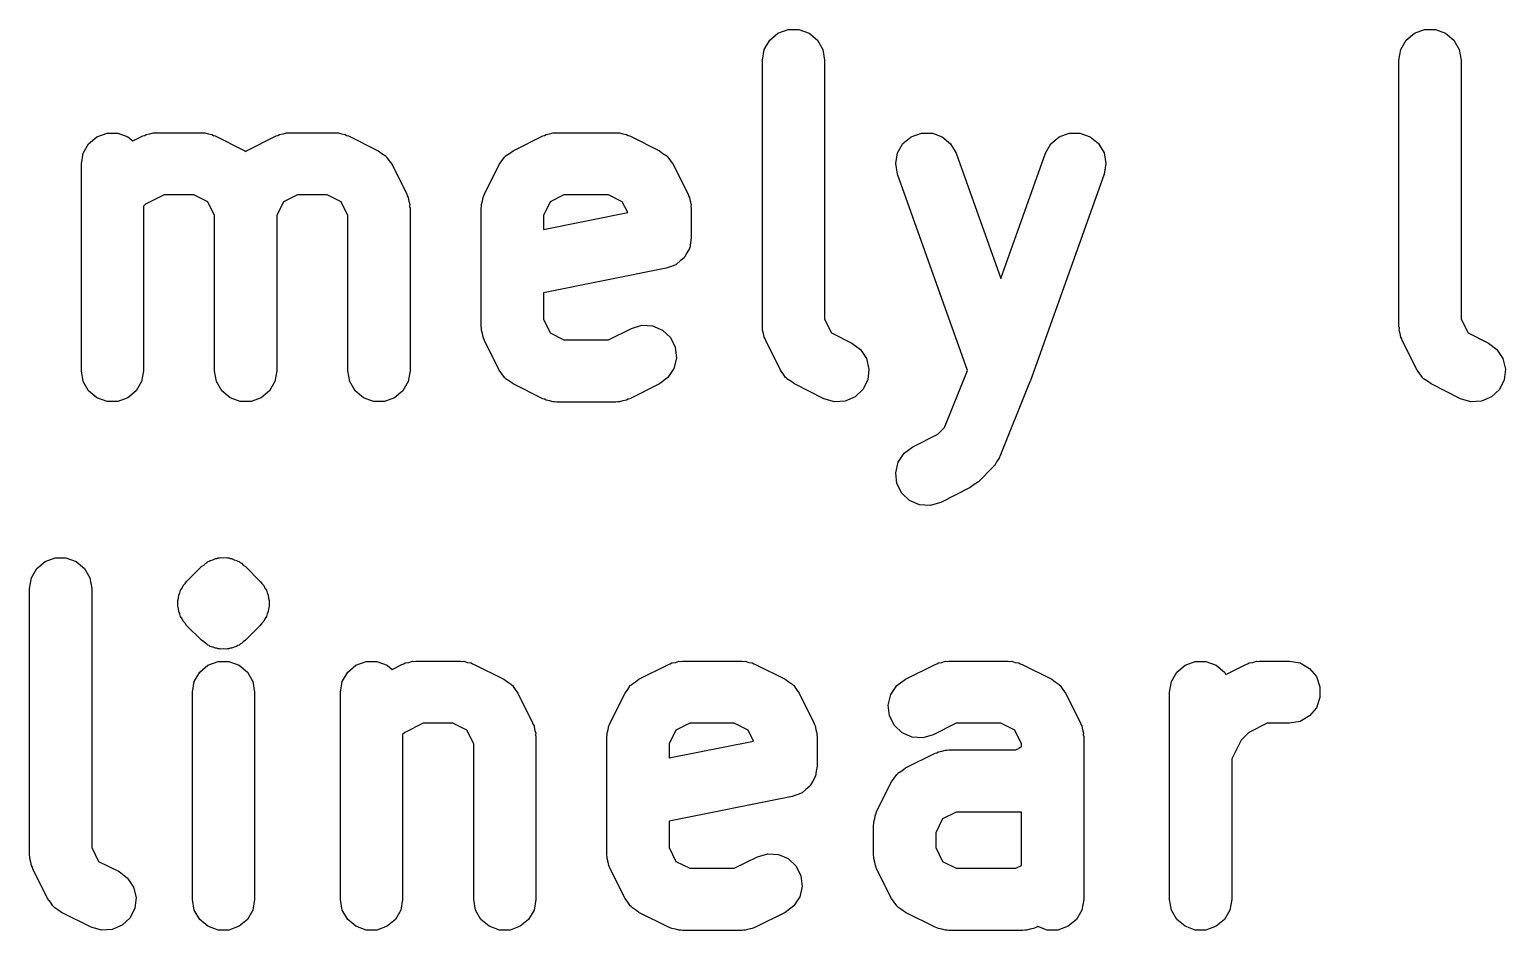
# Model space of a CAD drawing. Extents: x 35 to 250, y -99 to -35.
# Drawn here: x 187.5 to 194.62, y -69.16 to -64.81 of the extents above; entities that cross this region are included whole.
import ezdxf

# ---------------------------------------------------------------- set-up
doc = ezdxf.new("R2010")
doc.units = 0
doc.header["$MEASUREMENT"] = 0
doc.layers.add('BLACK', color=7, linetype='CONTINUOUS')

msp = doc.modelspace()

# ---------------------------------------------------------------- linework, layer by layer
at = {"layer": 'Black'}
for p, q in [((191.042, -64.9083), (191.068, -64.8632)), ((191.068, -64.8632), (191.108, -64.8297)), ((191.108, -64.8297), (191.157, -64.8118)), ((191.157, -64.8118), (191.209, -64.8118)), ((191.209, -64.8118), (191.258, -64.8297)), ((191.258, -64.8297), (191.298, -64.8632)), ((191.298, -64.8632), (191.324, -64.9083)), ((194.113, -64.9083), (194.139, -64.8632)), ((194.139, -64.8632), (194.179, -64.8297)), ((194.179, -64.8297), (194.228, -64.8118)), ((194.228, -64.8118), (194.28, -64.8118)), ((194.28, -64.8118), (194.329, -64.8297)), ((194.329, -64.8297), (194.369, -64.8632)), ((194.369, -64.8632), (194.395, -64.9083)), ((191.033, -64.9596), (191.042, -64.9083)), ((191.324, -64.9083), (191.333, -64.9596)), ((194.104, -64.9596), (194.113, -64.9083)), ((194.395, -64.9083), (194.404, -64.9596)), ((191.033, -66.2453), (191.033, -64.9596)), ((191.333, -64.9596), (191.333, -66.2099)), ((194.104, -66.2453), (194.104, -64.9596)), ((194.404, -64.9596), (194.404, -66.2099)), ((187.756, -65.4083), (187.782, -65.3632)), ((187.782, -65.3632), (187.822, -65.3297)), ((187.822, -65.3297), (187.871, -65.3118)), ((187.871, -65.3118), (187.923, -65.3118)), ((187.923, -65.3118), (187.972, -65.3297)), ((187.972, -65.3297), (187.996, -65.3496)), ((187.996, -65.3496), (188.044, -65.3254)), ((188.044, -65.3254), (188.053, -65.3229)), ((188.053, -65.3229), (188.06, -65.3186)), ((188.06, -65.3186), (188.077, -65.3156)), ((188.077, -65.3156), (188.094, -65.3106)), ((188.094, -65.3106), (188.103, -65.3111)), ((188.103, -65.3111), (188.111, -65.3096)), ((188.111, -65.3096), (188.326, -65.3096)), ((188.326, -65.3096), (188.334, -65.3111)), ((188.334, -65.3111), (188.343, -65.3106)), ((188.343, -65.3106), (188.36, -65.3156)), ((188.36, -65.3156), (188.377, -65.3186)), ((188.377, -65.3186), (188.385, -65.3229)), ((188.385, -65.3229), (188.393, -65.3254)), ((188.393, -65.3254), (188.536, -65.3968)), ((188.544, -65.3968), (188.687, -65.3254)), ((188.687, -65.3254), (188.695, -65.3229)), ((188.695, -65.3229), (188.703, -65.3186)), ((188.703, -65.3186), (188.72, -65.3156)), ((188.72, -65.3156), (188.737, -65.3106)), ((188.737, -65.3106), (188.746, -65.3111)), ((188.746, -65.3111), (188.754, -65.3096)), ((188.754, -65.3096), (188.969, -65.3096)), ((188.969, -65.3096), (188.977, -65.3111)), ((188.977, -65.3111), (188.986, -65.3106)), ((188.986, -65.3106), (189.003, -65.3156)), ((189.003, -65.3156), (189.02, -65.3186)), ((189.02, -65.3186), (189.027, -65.3229)), ((189.027, -65.3229), (189.036, -65.3254)), ((189.036, -65.3254), (189.179, -65.3968)), ((189.83, -65.3968), (189.973, -65.3254)), ((189.973, -65.3254), (189.981, -65.3229)), ((189.981, -65.3229), (189.989, -65.3186)), ((189.989, -65.3186), (190.006, -65.3156)), ((190.006, -65.3156), (190.023, -65.3106)), ((190.023, -65.3106), (190.031, -65.3111)), ((190.031, -65.3111), (190.04, -65.3096)), ((190.04, -65.3096), (190.326, -65.3096)), ((190.326, -65.3096), (190.334, -65.3111)), ((190.334, -65.3111), (190.343, -65.3106)), ((190.343, -65.3106), (190.36, -65.3156)), ((190.36, -65.3156), (190.377, -65.3186)), ((190.377, -65.3186), (190.385, -65.3229)), ((190.385, -65.3229), (190.393, -65.3254)), ((190.393, -65.3254), (190.536, -65.3968)), ((191.685, -65.4074), (191.711, -65.3625)), ((191.711, -65.3625), (191.751, -65.3292)), ((191.751, -65.3292), (191.801, -65.3117)), ((191.801, -65.3117), (191.853, -65.312)), ((191.853, -65.312), (191.901, -65.3301)), ((191.901, -65.3301), (191.941, -65.3638)), ((191.941, -65.3638), (191.967, -65.4091)), ((192.399, -65.4091), (192.425, -65.3638)), ((192.425, -65.3638), (192.464, -65.3301)), ((192.464, -65.3301), (192.513, -65.312)), ((192.513, -65.312), (192.565, -65.3117)), ((192.565, -65.3117), (192.614, -65.3292)), ((192.614, -65.3292), (192.654, -65.3625)), ((192.654, -65.3625), (192.681, -65.4074)), ((187.747, -65.4596), (187.756, -65.4083)), ((188.536, -65.3968), (188.54, -65.4001)), ((188.54, -65.4001), (188.544, -65.3968)), ((189.179, -65.3968), (189.196, -65.4099)), ((189.196, -65.4099), (189.215, -65.4221)), ((189.215, -65.4221), (189.217, -65.4254)), ((189.217, -65.4254), (189.22, -65.4279)), ((189.22, -65.4279), (189.232, -65.4462)), ((189.776, -65.4462), (189.788, -65.4279)), ((189.788, -65.4279), (189.792, -65.4254)), ((189.792, -65.4254), (189.794, -65.4221)), ((189.794, -65.4221), (189.812, -65.41)), ((189.812, -65.41), (189.83, -65.3968)), ((190.536, -65.3968), (190.553, -65.4099)), ((190.553, -65.4099), (190.572, -65.4221)), ((190.572, -65.4221), (190.574, -65.4254)), ((190.574, -65.4254), (190.577, -65.4279)), ((190.577, -65.4279), (190.59, -65.4462)), ((191.676, -65.4587), (191.685, -65.4074)), ((191.967, -65.4091), (192.183, -66.0136)), ((192.183, -66.0136), (192.399, -65.4091)), ((192.681, -65.4074), (192.69, -65.4587)), ((187.747, -66.4596), (187.747, -65.4596)), ((189.232, -65.4462), (189.246, -65.4639)), ((189.246, -65.4639), (189.317, -65.6068)), ((189.692, -65.6068), (189.763, -65.4639)), ((189.763, -65.4639), (189.776, -65.4462)), ((190.59, -65.4462), (190.603, -65.4639)), ((190.603, -65.4639), (190.674, -65.6068)), ((191.684, -65.51), (191.676, -65.4587)), ((192.023, -66.4566), (191.684, -65.51)), ((192.681, -65.51), (192.324, -66.51)), ((192.69, -65.4587), (192.681, -65.51)), ((188.057, -65.6543), (188.047, -65.6646)), ((188.147, -65.6096), (188.057, -65.6543)), ((188.29, -65.6096), (188.147, -65.6096)), ((188.357, -65.6428), (188.29, -65.6096)), ((188.39, -65.7093), (188.357, -65.6428)), ((188.723, -65.6428), (188.69, -65.7093)), ((188.79, -65.6096), (188.723, -65.6428)), ((188.933, -65.6096), (188.79, -65.6096)), ((189, -65.6428), (188.933, -65.6096)), ((189.033, -65.7093), (189, -65.6428)), ((189.317, -65.6068), (189.319, -65.6151)), ((189.319, -65.6151), (189.324, -65.6226)), ((189.324, -65.6226), (189.327, -65.6399)), ((189.327, -65.6399), (189.332, -65.6567)), ((189.677, -65.6567), (189.682, -65.6399)), ((189.682, -65.6399), (189.685, -65.6226)), ((189.685, -65.6226), (189.689, -65.6151)), ((189.689, -65.6151), (189.692, -65.6068)), ((190.009, -65.6428), (189.976, -65.7093)), ((190.075, -65.6096), (190.009, -65.6428)), ((190.29, -65.6096), (190.075, -65.6096)), ((190.357, -65.6428), (190.29, -65.6096)), ((190.383, -65.6952), (190.357, -65.6428)), ((190.674, -65.6068), (190.677, -65.6151)), ((190.677, -65.6151), (190.681, -65.6226)), ((190.681, -65.6226), (190.684, -65.6399)), ((190.684, -65.6399), (190.689, -65.6567)), ((188.047, -65.6646), (188.047, -66.4596)), ((188.39, -66.4596), (188.39, -65.7093)), ((188.69, -65.7093), (188.69, -66.4596)), ((189.033, -66.4596), (189.033, -65.7093)), ((189.332, -65.6567), (189.331, -65.6653)), ((189.331, -65.6653), (189.333, -65.6739)), ((189.333, -65.6739), (189.333, -66.4596)), ((189.676, -65.6739), (189.677, -65.6653)), ((189.676, -66.2453), (189.676, -65.6739)), ((189.677, -65.6653), (189.677, -65.6567)), ((189.976, -65.7766), (190.383, -65.6952)), ((189.976, -65.7093), (189.976, -65.7766)), ((190.689, -65.6567), (190.688, -65.6653)), ((190.688, -65.6653), (190.69, -65.6739)), ((190.69, -65.6739), (190.69, -65.8167)), ((190.681, -65.868), (190.669, -65.8891)), ((190.682, -65.8648), (190.681, -65.8663)), ((190.681, -65.8663), (190.681, -65.868)), ((190.686, -65.8407), (190.682, -65.8648)), ((190.69, -65.8167), (190.686, -65.8407)), ((190.636, -65.9288), (190.618, -65.9449)), ((190.655, -65.9131), (190.636, -65.9288)), ((190.656, -65.9116), (190.655, -65.9131)), ((190.657, -65.9105), (190.656, -65.9116)), ((190.669, -65.8891), (190.657, -65.9105)), ((190.569, -65.9638), (189.976, -66.0825)), ((190.592, -65.9549), (190.569, -65.9638)), ((190.615, -65.9466), (190.592, -65.9549)), ((190.616, -65.9455), (190.615, -65.9466)), ((190.618, -65.9449), (190.616, -65.9455)), ((189.976, -66.0825), (189.976, -66.2099)), ((189.976, -66.2099), (190.009, -66.2763)), ((191.333, -66.2099), (191.366, -66.2763)), ((194.404, -66.2099), (194.438, -66.2763)), ((189.677, -66.2538), (189.676, -66.2453)), ((189.677, -66.2624), (189.677, -66.2538)), ((189.682, -66.2793), (189.677, -66.2624)), ((189.685, -66.2966), (189.682, -66.2793)), ((190.009, -66.2763), (190.075, -66.3096)), ((190.29, -66.3096), (190.401, -66.254)), ((190.401, -66.254), (190.451, -66.2391)), ((190.451, -66.2391), (190.503, -66.2422)), ((190.503, -66.2422), (190.551, -66.263)), ((190.551, -66.263), (190.589, -66.2988)), ((191.034, -66.2538), (191.033, -66.2453)), ((191.034, -66.2624), (191.034, -66.2538)), ((191.039, -66.2793), (191.034, -66.2624)), ((191.042, -66.2966), (191.039, -66.2793)), ((191.366, -66.2763), (191.464, -66.3254)), ((194.106, -66.2538), (194.104, -66.2453)), ((194.105, -66.2624), (194.106, -66.2538)), ((194.11, -66.2793), (194.105, -66.2624)), ((194.113, -66.2966), (194.11, -66.2793)), ((194.438, -66.2763), (194.536, -66.3254)), ((189.689, -66.3041), (189.685, -66.2966)), ((189.692, -66.3124), (189.689, -66.3041)), ((189.763, -66.4552), (189.692, -66.3124)), ((190.075, -66.3096), (190.29, -66.3096)), ((190.589, -66.2988), (190.612, -66.3454)), ((190.612, -66.3454), (190.618, -66.3971)), ((191.046, -66.3041), (191.042, -66.2966)), ((191.049, -66.3124), (191.046, -66.3041)), ((191.12, -66.4552), (191.049, -66.3124)), ((191.464, -66.3254), (191.506, -66.3564)), ((191.506, -66.3564), (191.535, -66.3999)), ((194.118, -66.3041), (194.113, -66.2966)), ((194.12, -66.3124), (194.118, -66.3041)), ((194.192, -66.4552), (194.12, -66.3124)), ((194.536, -66.3254), (194.577, -66.3564)), ((194.577, -66.3564), (194.606, -66.3999)), ((190.618, -66.3971), (190.606, -66.4478)), ((191.535, -66.3999), (191.547, -66.4506)), ((194.606, -66.3999), (194.618, -66.4506)), ((187.756, -66.5109), (187.747, -66.4596)), ((188.047, -66.4596), (188.038, -66.5109)), ((188.399, -66.5109), (188.39, -66.4596)), ((188.69, -66.4596), (188.681, -66.5109)), ((189.042, -66.5109), (189.033, -66.4596)), ((189.333, -66.4596), (189.324, -66.5109)), ((189.776, -66.4729), (189.763, -66.4552)), ((189.788, -66.4913), (189.776, -66.4729)), ((189.792, -66.4937), (189.788, -66.4913)), ((189.794, -66.4971), (189.792, -66.4937)), ((189.812, -66.5092), (189.794, -66.4971)), ((189.83, -66.5223), (189.812, -66.5092)), ((190.577, -66.4913), (190.536, -66.5223)), ((190.606, -66.4478), (190.577, -66.4913)), ((191.133, -66.4729), (191.12, -66.4552)), ((191.145, -66.4913), (191.133, -66.4729)), ((191.149, -66.4937), (191.145, -66.4913)), ((191.151, -66.4971), (191.149, -66.4937)), ((191.17, -66.5092), (191.151, -66.4971)), ((191.187, -66.5223), (191.17, -66.5092)), ((191.541, -66.5023), (191.518, -66.5489)), ((191.547, -66.4506), (191.541, -66.5023)), ((191.912, -66.7324), (192.023, -66.4566)), ((192.324, -66.51), (192.324, -66.5108)), ((194.205, -66.4729), (194.192, -66.4552)), ((194.217, -66.4913), (194.205, -66.4729)), ((194.22, -66.4937), (194.217, -66.4913)), ((194.223, -66.4971), (194.22, -66.4937)), ((194.241, -66.5092), (194.223, -66.4971)), ((194.259, -66.5223), (194.241, -66.5092)), ((194.612, -66.5023), (194.589, -66.5489)), ((194.618, -66.4506), (194.612, -66.5023)), ((187.782, -66.556), (187.756, -66.5109)), ((187.822, -66.5895), (187.782, -66.556)), ((188.012, -66.556), (187.972, -66.5895)), ((188.038, -66.5109), (188.012, -66.556)), ((188.425, -66.556), (188.399, -66.5109)), ((188.465, -66.5895), (188.425, -66.556)), ((188.655, -66.556), (188.615, -66.5895)), ((188.681, -66.5109), (188.655, -66.556)), ((189.068, -66.556), (189.042, -66.5109)), ((189.108, -66.5895), (189.068, -66.556)), ((189.298, -66.556), (189.258, -66.5895)), ((189.324, -66.5109), (189.298, -66.556)), ((189.973, -66.5937), (189.83, -66.5223)), ((190.536, -66.5223), (190.393, -66.5937)), ((191.33, -66.5937), (191.187, -66.5223)), ((191.518, -66.5489), (191.48, -66.5847)), ((192.322, -66.5153), (192.179, -66.8724)), ((192.323, -66.5134), (192.322, -66.5153)), ((192.324, -66.5108), (192.323, -66.5117)), ((192.323, -66.5117), (192.323, -66.5134)), ((194.401, -66.5937), (194.259, -66.5223)), ((194.589, -66.5489), (194.551, -66.5847)), ((187.871, -66.6073), (187.822, -66.5895)), ((187.923, -66.6073), (187.871, -66.6073)), ((187.972, -66.5895), (187.923, -66.6073)), ((188.514, -66.6073), (188.465, -66.5895)), ((188.566, -66.6073), (188.514, -66.6073)), ((188.615, -66.5895), (188.566, -66.6073)), ((189.157, -66.6073), (189.108, -66.5895)), ((189.209, -66.6073), (189.157, -66.6073)), ((189.258, -66.5895), (189.209, -66.6073)), ((189.981, -66.5962), (189.973, -66.5937)), ((189.989, -66.6005), (189.981, -66.5962)), ((190.006, -66.6036), (189.989, -66.6005)), ((190.023, -66.6086), (190.006, -66.6036)), ((190.031, -66.6081), (190.023, -66.6086)), ((190.04, -66.6096), (190.031, -66.6081)), ((190.326, -66.6096), (190.04, -66.6096)), ((190.334, -66.6081), (190.326, -66.6096)), ((190.343, -66.6086), (190.334, -66.6081)), ((190.36, -66.6036), (190.343, -66.6086)), ((190.377, -66.6005), (190.36, -66.6036)), ((190.385, -66.5962), (190.377, -66.6005)), ((190.393, -66.5937), (190.385, -66.5962)), ((191.38, -66.6086), (191.33, -66.5937)), ((191.432, -66.6055), (191.38, -66.6086)), ((191.48, -66.5847), (191.432, -66.6055)), ((194.451, -66.6086), (194.401, -66.5937)), ((194.503, -66.6055), (194.451, -66.6086)), ((194.551, -66.5847), (194.503, -66.6055)), ((191.759, -66.8254), (191.88, -66.7649)), ((191.88, -66.7649), (191.912, -66.7324)), ((191.688, -66.8999), (191.717, -66.8564)), ((191.717, -66.8564), (191.759, -66.8254)), ((191.676, -66.9506), (191.688, -66.8999)), ((192.146, -66.9228), (192.075, -66.9942)), ((192.148, -66.9193), (192.146, -66.9228)), ((192.152, -66.9167), (192.148, -66.9193)), ((192.163, -66.8981), (192.152, -66.9167)), ((192.176, -66.8801), (192.163, -66.8981)), ((192.177, -66.876), (192.176, -66.8801)), ((192.179, -66.8724), (192.177, -66.876)), ((191.682, -67.0023), (191.676, -66.9506)), ((191.705, -67.0489), (191.682, -67.0023)), ((192.055, -67.008), (192.036, -67.0223)), ((192.075, -66.9942), (192.055, -67.008)), ((191.743, -67.0847), (191.705, -67.0489)), ((192.036, -67.0223), (191.893, -67.0937)), ((191.791, -67.1055), (191.743, -67.0847)), ((191.843, -67.1086), (191.791, -67.1055)), ((191.893, -67.0937), (191.843, -67.1086)), ((187.572, -67.3797), (187.621, -67.3619)), ((187.621, -67.3619), (187.673, -67.3619)), ((187.673, -67.3619), (187.722, -67.3797)), ((188.394, -67.3647), (188.401, -67.3641)), ((188.401, -67.3641), (188.407, -67.3619)), ((188.407, -67.3619), (188.413, -67.3619)), ((188.413, -67.3619), (188.42, -67.3601)), ((188.42, -67.3601), (188.433, -67.3613)), ((188.433, -67.3613), (188.446, -67.3601)), ((188.446, -67.3601), (188.452, -67.3619)), ((188.452, -67.3619), (188.459, -67.3619)), ((188.459, -67.3619), (188.465, -67.3641)), ((188.465, -67.3641), (188.472, -67.3647)), ((187.506, -67.4583), (187.532, -67.4132)), ((187.532, -67.4132), (187.572, -67.3797)), ((187.722, -67.3797), (187.762, -67.4132)), ((187.762, -67.4132), (187.788, -67.4583)), ((188.255, -67.4749), (188.327, -67.4035)), ((188.327, -67.4035), (188.338, -67.396)), ((188.338, -67.396), (188.347, -67.3867)), ((188.347, -67.3867), (188.353, -67.3839)), ((188.353, -67.3839), (188.358, -67.3797)), ((188.358, -67.3797), (188.364, -67.3774)), ((188.364, -67.3774), (188.369, -67.3736)), ((188.369, -67.3736), (188.382, -67.3702)), ((188.382, -67.3702), (188.394, -67.3647)), ((188.472, -67.3647), (188.484, -67.3702)), ((188.484, -67.3702), (188.496, -67.3736)), ((188.496, -67.3736), (188.502, -67.3774)), ((188.502, -67.3774), (188.508, -67.3797)), ((188.508, -67.3797), (188.513, -67.3839)), ((188.513, -67.3839), (188.519, -67.3867)), ((188.519, -67.3867), (188.528, -67.396)), ((188.528, -67.396), (188.539, -67.4035)), ((188.539, -67.4035), (188.61, -67.4749)), ((187.497, -67.5096), (187.506, -67.4583)), ((187.788, -67.4583), (187.797, -67.5096)), ((188.225, -67.5176), (188.233, -67.5069)), ((188.233, -67.5069), (188.239, -67.495)), ((188.239, -67.495), (188.248, -67.4857)), ((188.248, -67.4857), (188.255, -67.4749)), ((188.61, -67.4749), (188.618, -67.4857)), ((188.618, -67.4857), (188.627, -67.495)), ((188.627, -67.495), (188.633, -67.5069)), ((188.633, -67.5069), (188.64, -67.5176)), ((187.497, -68.7953), (187.497, -67.5096)), ((187.797, -67.5096), (187.797, -68.7599)), ((188.212, -67.5679), (188.215, -67.5553)), ((188.213, -67.581), (188.212, -67.5679)), ((188.215, -67.5553), (188.217, -67.5422)), ((188.217, -67.5422), (188.222, -67.5303)), ((188.222, -67.5303), (188.225, -67.5176)), ((188.64, -67.5176), (188.644, -67.5303)), ((188.644, -67.5303), (188.649, -67.5422)), ((188.649, -67.5422), (188.65, -67.5553)), ((188.65, -67.5553), (188.654, -67.5679)), ((188.654, -67.5679), (188.653, -67.581)), ((188.212, -67.5941), (188.213, -67.581)), ((188.215, -67.6067), (188.212, -67.5941)), ((188.217, -67.6198), (188.215, -67.6067)), ((188.222, -67.6317), (188.217, -67.6198)), ((188.225, -67.6444), (188.222, -67.6317)), ((188.233, -67.6551), (188.225, -67.6444)), ((188.64, -67.6444), (188.633, -67.6551)), ((188.644, -67.6317), (188.64, -67.6444)), ((188.649, -67.6198), (188.644, -67.6317)), ((188.65, -67.6067), (188.649, -67.6198)), ((188.654, -67.5941), (188.65, -67.6067)), ((188.653, -67.581), (188.654, -67.5941)), ((188.239, -67.667), (188.233, -67.6551)), ((188.248, -67.6763), (188.239, -67.667)), ((188.255, -67.6871), (188.248, -67.6763)), ((188.327, -67.7585), (188.255, -67.6871)), ((188.61, -67.6871), (188.539, -67.7585)), ((188.618, -67.6763), (188.61, -67.6871)), ((188.627, -67.667), (188.618, -67.6763)), ((188.633, -67.6551), (188.627, -67.667)), ((188.338, -67.766), (188.327, -67.7585)), ((188.347, -67.7753), (188.338, -67.766)), ((188.353, -67.7781), (188.347, -67.7753)), ((188.358, -67.7823), (188.353, -67.7781)), ((188.364, -67.7846), (188.358, -67.7823)), ((188.369, -67.7884), (188.364, -67.7846)), ((188.382, -67.7918), (188.369, -67.7884)), ((188.394, -67.7973), (188.382, -67.7918)), ((188.484, -67.7918), (188.472, -67.7973)), ((188.496, -67.7884), (188.484, -67.7918)), ((188.502, -67.7846), (188.496, -67.7884)), ((188.508, -67.7823), (188.502, -67.7846)), ((188.513, -67.7781), (188.508, -67.7823)), ((188.519, -67.7753), (188.513, -67.7781)), ((188.528, -67.766), (188.519, -67.7753)), ((188.539, -67.7585), (188.528, -67.766)), ((188.358, -67.8797), (188.407, -67.8619)), ((188.401, -67.7979), (188.394, -67.7973)), ((188.407, -67.8002), (188.401, -67.7979)), ((188.413, -67.8002), (188.407, -67.8002)), ((188.407, -67.8619), (188.459, -67.8619)), ((188.42, -67.8019), (188.413, -67.8002)), ((188.433, -67.8007), (188.42, -67.8019)), ((188.446, -67.8019), (188.433, -67.8007)), ((188.452, -67.8002), (188.446, -67.8019)), ((188.459, -67.8002), (188.452, -67.8002)), ((188.465, -67.7979), (188.459, -67.8002)), ((188.459, -67.8619), (188.508, -67.8797)), ((188.472, -67.7973), (188.465, -67.7979)), ((189.072, -67.8797), (189.121, -67.8619)), ((189.121, -67.8619), (189.173, -67.8619)), ((189.173, -67.8619), (189.222, -67.8797)), ((189.327, -67.8656), (189.344, -67.8606)), ((189.344, -67.8606), (189.353, -67.8611)), ((189.353, -67.8611), (189.361, -67.8596)), ((189.361, -67.8596), (189.576, -67.8596)), ((189.576, -67.8596), (189.584, -67.8611)), ((189.584, -67.8611), (189.593, -67.8606)), ((189.593, -67.8606), (189.61, -67.8656)), ((190.613, -67.8656), (190.63, -67.8606)), ((190.63, -67.8606), (190.639, -67.8611)), ((190.639, -67.8611), (190.647, -67.8596)), ((190.647, -67.8596), (190.933, -67.8596)), ((190.933, -67.8596), (190.941, -67.8611)), ((190.941, -67.8611), (190.95, -67.8606)), ((190.95, -67.8606), (190.967, -67.8656)), ((191.899, -67.8656), (191.916, -67.8606)), ((191.916, -67.8606), (191.924, -67.8611)), ((191.924, -67.8611), (191.933, -67.8596)), ((191.933, -67.8596), (192.219, -67.8596)), ((192.219, -67.8596), (192.227, -67.8611)), ((192.227, -67.8611), (192.236, -67.8606)), ((192.236, -67.8606), (192.253, -67.8656)), ((193.072, -67.8797), (193.121, -67.8619)), ((193.121, -67.8619), (193.173, -67.8619)), ((193.173, -67.8619), (193.222, -67.8797)), ((193.399, -67.8656), (193.416, -67.8606)), ((193.416, -67.8606), (193.424, -67.8611)), ((193.424, -67.8611), (193.433, -67.8596)), ((193.433, -67.8596), (193.576, -67.8596)), ((193.576, -67.8596), (193.627, -67.8686)), ((188.292, -67.9583), (188.318, -67.9132)), ((188.318, -67.9132), (188.358, -67.8797)), ((188.508, -67.8797), (188.548, -67.9132)), ((188.548, -67.9132), (188.574, -67.9583)), ((189.006, -67.9583), (189.032, -67.9132)), ((189.032, -67.9132), (189.072, -67.8797)), ((189.222, -67.8797), (189.246, -67.8996)), ((189.246, -67.8996), (189.294, -67.8754)), ((189.294, -67.8754), (189.303, -67.8729)), ((189.303, -67.8729), (189.31, -67.8686)), ((189.31, -67.8686), (189.327, -67.8656)), ((189.61, -67.8656), (189.627, -67.8686)), ((189.627, -67.8686), (189.635, -67.8729)), ((189.635, -67.8729), (189.643, -67.8754)), ((189.643, -67.8754), (189.786, -67.9468)), ((190.437, -67.9468), (190.58, -67.8754)), ((190.58, -67.8754), (190.588, -67.8729)), ((190.588, -67.8729), (190.596, -67.8686)), ((190.596, -67.8686), (190.613, -67.8656)), ((190.967, -67.8656), (190.984, -67.8686)), ((190.984, -67.8686), (190.992, -67.8729)), ((190.992, -67.8729), (191, -67.8754)), ((191, -67.8754), (191.143, -67.9468)), ((191.723, -67.9468), (191.866, -67.8754)), ((191.866, -67.8754), (191.874, -67.8729)), ((191.874, -67.8729), (191.882, -67.8686)), ((191.882, -67.8686), (191.899, -67.8656)), ((192.253, -67.8656), (192.27, -67.8686)), ((192.27, -67.8686), (192.277, -67.8729)), ((192.277, -67.8729), (192.286, -67.8754)), ((192.286, -67.8754), (192.429, -67.9468)), ((193.006, -67.9583), (193.032, -67.9132)), ((193.032, -67.9132), (193.072, -67.8797)), ((193.222, -67.8797), (193.262, -67.9132)), ((193.262, -67.9132), (193.268, -67.9241)), ((193.268, -67.9241), (193.366, -67.8754)), ((193.366, -67.8754), (193.374, -67.8729)), ((193.374, -67.8729), (193.382, -67.8686)), ((193.382, -67.8686), (193.399, -67.8656)), ((193.627, -67.8686), (193.672, -67.8947)), ((193.672, -67.8947), (193.706, -67.9346)), ((188.283, -68.0096), (188.292, -67.9583)), ((188.574, -67.9583), (188.583, -68.0096)), ((188.997, -68.0096), (189.006, -67.9583)), ((189.786, -67.9468), (189.803, -67.9599)), ((189.803, -67.9599), (189.822, -67.9721)), ((189.822, -67.9721), (189.824, -67.9754)), ((189.824, -67.9754), (189.827, -67.9779)), ((189.827, -67.9779), (189.84, -67.9962)), ((189.84, -67.9962), (189.853, -68.0139)), ((190.37, -68.0139), (190.383, -67.9962)), ((190.383, -67.9962), (190.395, -67.9779)), ((190.395, -67.9779), (190.399, -67.9754)), ((190.399, -67.9754), (190.401, -67.9721)), ((190.401, -67.9721), (190.42, -67.96)), ((190.42, -67.96), (190.437, -67.9468)), ((191.143, -67.9468), (191.16, -67.9599)), ((191.16, -67.9599), (191.179, -67.9721)), ((191.179, -67.9721), (191.181, -67.9754)), ((191.181, -67.9754), (191.185, -67.9779)), ((191.185, -67.9779), (191.197, -67.9962)), ((191.197, -67.9962), (191.21, -68.0139)), ((191.652, -68.0213), (191.681, -67.9779)), ((191.681, -67.9779), (191.723, -67.9468)), ((192.429, -67.9468), (192.446, -67.9599)), ((192.446, -67.9599), (192.465, -67.9721)), ((192.465, -67.9721), (192.467, -67.9754)), ((192.467, -67.9754), (192.47, -67.9779)), ((192.47, -67.9779), (192.482, -67.9962)), ((192.482, -67.9962), (192.496, -68.0139)), ((192.997, -68.0096), (193.006, -67.9583)), ((193.706, -67.9346), (193.723, -67.9835)), ((193.723, -67.9835), (193.723, -68.0356)), ((188.283, -69.0096), (188.283, -68.0096)), ((188.583, -68.0096), (188.583, -69.0096)), ((188.997, -69.0096), (188.997, -68.0096)), ((189.853, -68.0139), (189.924, -68.1568)), ((190.299, -68.1568), (190.37, -68.0139)), ((191.21, -68.0139), (191.281, -68.1568)), ((191.64, -68.072), (191.652, -68.0213)), ((191.646, -68.1238), (191.64, -68.072)), ((192.496, -68.0139), (192.567, -68.1568)), ((192.997, -69.0096), (192.997, -68.0096)), ((193.723, -68.0356), (193.706, -68.0846)), ((191.67, -68.1704), (191.646, -68.1238)), ((193.672, -68.1245), (193.627, -68.1505)), ((193.706, -68.0846), (193.672, -68.1245)), ((189.307, -68.2043), (189.297, -68.2146)), ((189.297, -68.2146), (189.297, -69.0096)), ((189.397, -68.1596), (189.307, -68.2043)), ((189.54, -68.1596), (189.397, -68.1596)), ((189.607, -68.1928), (189.54, -68.1596)), ((189.64, -68.2593), (189.607, -68.1928)), ((189.924, -68.1568), (189.927, -68.1651)), ((189.927, -68.1651), (189.931, -68.1726)), ((189.931, -68.1726), (189.934, -68.1899)), ((189.934, -68.1899), (189.939, -68.2067)), ((189.939, -68.2067), (189.938, -68.2153)), ((189.938, -68.2153), (189.94, -68.2239)), ((190.283, -68.2239), (190.284, -68.2153)), ((190.284, -68.2067), (190.289, -68.1899)), ((190.284, -68.2153), (190.284, -68.2067)), ((190.289, -68.1899), (190.292, -68.1726)), ((190.292, -68.1726), (190.296, -68.1651)), ((190.296, -68.1651), (190.299, -68.1568)), ((190.616, -68.1928), (190.583, -68.2593)), ((190.683, -68.1596), (190.616, -68.1928)), ((190.897, -68.1596), (190.683, -68.1596)), ((190.964, -68.1928), (190.897, -68.1596)), ((190.99, -68.2452), (190.964, -68.1928)), ((191.281, -68.1568), (191.284, -68.1651)), ((191.284, -68.1651), (191.288, -68.1726)), ((191.288, -68.1726), (191.291, -68.1899)), ((191.291, -68.1899), (191.296, -68.2067)), ((191.296, -68.2067), (191.296, -68.2153)), ((191.296, -68.2153), (191.297, -68.2239)), ((191.707, -68.2062), (191.67, -68.1704)), ((191.755, -68.2269), (191.707, -68.2062)), ((191.857, -68.2152), (191.807, -68.23)), ((191.968, -68.1596), (191.857, -68.2152)), ((192.183, -68.1596), (191.968, -68.1596)), ((192.25, -68.1928), (192.183, -68.1596)), ((192.283, -68.2593), (192.25, -68.1928)), ((192.567, -68.1568), (192.569, -68.1651)), ((192.569, -68.1651), (192.574, -68.1726)), ((192.574, -68.1726), (192.577, -68.1899)), ((192.577, -68.1899), (192.582, -68.2067)), ((192.582, -68.2067), (192.581, -68.2153)), ((192.581, -68.2153), (192.583, -68.2239)), ((193.379, -68.2043), (193.342, -68.2413)), ((193.468, -68.1596), (193.379, -68.2043)), ((193.576, -68.1596), (193.468, -68.1596)), ((193.627, -68.1505), (193.576, -68.1596)), ((189.64, -69.0096), (189.64, -68.2593)), ((189.94, -68.2239), (189.94, -69.0096)), ((190.283, -68.7953), (190.283, -68.2239)), ((190.583, -68.3266), (190.99, -68.2452)), ((190.583, -68.2593), (190.583, -68.3266)), ((191.297, -68.2239), (191.297, -68.3667)), ((191.807, -68.23), (191.755, -68.2269)), ((191.899, -68.2941), (191.916, -68.2891)), ((191.916, -68.2891), (191.924, -68.2896)), ((191.924, -68.2896), (191.933, -68.2881)), ((191.933, -68.2881), (192.255, -68.2881)), ((192.255, -68.2881), (192.283, -68.274)), ((192.283, -68.274), (192.283, -68.2593)), ((192.583, -68.2239), (192.583, -69.0096)), ((193.342, -68.2413), (193.297, -68.3307)), ((191.723, -68.3754), (191.866, -68.304)), ((191.866, -68.304), (191.874, -68.3015)), ((191.874, -68.3015), (191.882, -68.2972)), ((191.882, -68.2972), (191.899, -68.2941)), ((193.297, -68.3307), (193.297, -69.0096)), ((191.288, -68.418), (191.276, -68.4391)), ((191.289, -68.4148), (191.288, -68.4163)), ((191.288, -68.4163), (191.288, -68.418)), ((191.293, -68.3907), (191.289, -68.4148)), ((191.297, -68.3667), (191.293, -68.3907)), ((191.656, -68.4425), (191.669, -68.4248)), ((191.669, -68.4248), (191.681, -68.4064)), ((191.681, -68.4064), (191.684, -68.404)), ((191.684, -68.404), (191.687, -68.4006)), ((191.687, -68.4006), (191.705, -68.3885)), ((191.705, -68.3885), (191.723, -68.3754)), ((191.222, -68.4966), (191.199, -68.5049)), ((191.223, -68.4955), (191.222, -68.4966)), ((191.225, -68.4949), (191.223, -68.4955)), ((191.243, -68.4788), (191.225, -68.4949)), ((191.262, -68.4631), (191.243, -68.4788)), ((191.263, -68.4616), (191.262, -68.4631)), ((191.264, -68.4605), (191.263, -68.4616)), ((191.276, -68.4391), (191.264, -68.4605)), ((191.584, -68.5853), (191.656, -68.4425)), ((191.177, -68.5138), (190.583, -68.6325)), ((191.199, -68.5049), (191.177, -68.5138)), ((190.583, -68.6325), (190.583, -68.7599)), ((191.569, -68.6524), (191.57, -68.6439)), ((191.57, -68.6353), (191.575, -68.6184)), ((191.57, -68.6439), (191.57, -68.6353)), ((191.575, -68.6184), (191.578, -68.6011)), ((191.578, -68.6011), (191.582, -68.5936)), ((191.582, -68.5936), (191.584, -68.5853)), ((191.902, -68.6214), (191.869, -68.6878)), ((191.968, -68.5881), (191.902, -68.6214)), ((192.283, -68.5881), (191.968, -68.5881)), ((192.283, -68.8454), (192.283, -68.5881)), ((191.569, -68.7953), (191.569, -68.6524)), ((191.869, -68.6878), (191.869, -68.7599)), ((187.797, -68.7599), (187.83, -68.8263)), ((190.583, -68.7599), (190.616, -68.8263)), ((191.869, -68.7599), (191.902, -68.8263)), ((187.499, -68.8038), (187.497, -68.7953)), ((187.498, -68.8124), (187.499, -68.8038)), ((187.503, -68.8293), (187.498, -68.8124)), ((187.506, -68.8466), (187.503, -68.8293)), ((187.511, -68.8541), (187.506, -68.8466)), ((187.513, -68.8624), (187.511, -68.8541)), ((187.83, -68.8263), (187.929, -68.8754)), ((190.284, -68.8038), (190.283, -68.7953)), ((190.284, -68.8124), (190.284, -68.8038)), ((190.289, -68.8293), (190.284, -68.8124)), ((190.292, -68.8466), (190.289, -68.8293)), ((190.296, -68.8541), (190.292, -68.8466)), ((190.299, -68.8624), (190.296, -68.8541)), ((190.616, -68.8263), (190.683, -68.8596)), ((190.683, -68.8596), (190.897, -68.8596)), ((190.897, -68.8596), (191.009, -68.804)), ((191.009, -68.804), (191.059, -68.7891)), ((191.059, -68.7891), (191.111, -68.7922)), ((191.111, -68.7922), (191.158, -68.813)), ((191.158, -68.813), (191.196, -68.8488)), ((191.196, -68.8488), (191.219, -68.8954)), ((191.57, -68.8038), (191.569, -68.7953)), ((191.57, -68.8124), (191.57, -68.8038)), ((191.575, -68.8293), (191.57, -68.8124)), ((191.578, -68.8466), (191.575, -68.8293)), ((191.582, -68.8541), (191.578, -68.8466)), ((191.584, -68.8624), (191.582, -68.8541)), ((191.902, -68.8263), (191.968, -68.8596)), ((191.968, -68.8596), (192.255, -68.8596)), ((192.255, -68.8596), (192.283, -68.8454)), ((187.584, -69.0052), (187.513, -68.8624)), ((187.929, -68.8754), (187.97, -68.9064)), ((187.97, -68.9064), (187.999, -68.9499)), ((190.37, -69.0052), (190.299, -68.8624)), ((191.219, -68.8954), (191.225, -68.9471)), ((191.656, -69.0052), (191.584, -68.8624)), ((187.999, -68.9499), (188.011, -69.0006)), ((188.011, -69.0006), (188.005, -69.0523)), ((191.213, -68.9978), (191.185, -69.0413)), ((191.225, -68.9471), (191.213, -68.9978)), ((187.598, -69.0229), (187.584, -69.0052)), ((187.61, -69.0413), (187.598, -69.0229)), ((187.613, -69.0437), (187.61, -69.0413)), ((187.615, -69.0471), (187.613, -69.0437)), ((187.634, -69.0592), (187.615, -69.0471)), ((187.651, -69.0723), (187.634, -69.0592)), ((187.794, -69.1437), (187.651, -69.0723)), ((188.005, -69.0523), (187.982, -69.0989)), ((188.292, -69.0609), (188.283, -69.0096)), ((188.318, -69.106), (188.292, -69.0609)), ((188.574, -69.0609), (188.548, -69.106)), ((188.583, -69.0096), (188.574, -69.0609)), ((189.006, -69.0609), (188.997, -69.0096)), ((189.032, -69.106), (189.006, -69.0609)), ((189.288, -69.0609), (189.262, -69.106)), ((189.297, -69.0096), (189.288, -69.0609)), ((189.649, -69.0609), (189.64, -69.0096)), ((189.675, -69.106), (189.649, -69.0609)), ((189.931, -69.0609), (189.905, -69.106)), ((189.94, -69.0096), (189.931, -69.0609)), ((190.383, -69.0229), (190.37, -69.0052)), ((190.395, -69.0413), (190.383, -69.0229)), ((190.399, -69.0437), (190.395, -69.0413)), ((190.401, -69.0471), (190.399, -69.0437)), ((190.42, -69.0592), (190.401, -69.0471)), ((190.437, -69.0723), (190.42, -69.0592)), ((190.58, -69.1437), (190.437, -69.0723)), ((191.143, -69.0723), (191, -69.1437)), ((191.185, -69.0413), (191.143, -69.0723)), ((191.669, -69.0229), (191.656, -69.0052)), ((191.681, -69.0413), (191.669, -69.0229)), ((191.684, -69.0437), (191.681, -69.0413)), ((191.687, -69.0471), (191.684, -69.0437)), ((191.705, -69.0592), (191.687, -69.0471)), ((191.723, -69.0723), (191.705, -69.0592)), ((191.866, -69.1437), (191.723, -69.0723)), ((192.574, -69.0609), (192.548, -69.106)), ((192.583, -69.0096), (192.574, -69.0609)), ((193.006, -69.0609), (192.997, -69.0096)), ((193.032, -69.106), (193.006, -69.0609)), ((193.288, -69.0609), (193.262, -69.106)), ((193.297, -69.0096), (193.288, -69.0609)), ((187.844, -69.1586), (187.794, -69.1437)), ((187.944, -69.1347), (187.896, -69.1555)), ((187.982, -69.0989), (187.944, -69.1347)), ((188.358, -69.1395), (188.318, -69.106)), ((188.407, -69.1573), (188.358, -69.1395)), ((188.508, -69.1395), (188.459, -69.1573)), ((188.548, -69.106), (188.508, -69.1395)), ((189.072, -69.1395), (189.032, -69.106)), ((189.121, -69.1573), (189.072, -69.1395)), ((189.222, -69.1395), (189.173, -69.1573)), ((189.262, -69.106), (189.222, -69.1395)), ((189.715, -69.1395), (189.675, -69.106)), ((189.764, -69.1573), (189.715, -69.1395)), ((189.865, -69.1395), (189.816, -69.1573)), ((189.905, -69.106), (189.865, -69.1395)), ((190.588, -69.1462), (190.58, -69.1437)), ((191, -69.1437), (190.992, -69.1462)), ((191.874, -69.1462), (191.866, -69.1437)), ((192.357, -69.1437), (192.349, -69.1462)), ((192.362, -69.1411), (192.357, -69.1437)), ((192.407, -69.1573), (192.362, -69.1411)), ((192.508, -69.1395), (192.459, -69.1573)), ((192.548, -69.106), (192.508, -69.1395)), ((193.072, -69.1395), (193.032, -69.106)), ((193.121, -69.1573), (193.072, -69.1395)), ((193.222, -69.1395), (193.173, -69.1573)), ((193.262, -69.106), (193.222, -69.1395)), ((187.896, -69.1555), (187.844, -69.1586)), ((188.459, -69.1573), (188.407, -69.1573)), ((189.173, -69.1573), (189.121, -69.1573)), ((189.816, -69.1573), (189.764, -69.1573)), ((190.596, -69.1505), (190.588, -69.1462)), ((190.613, -69.1536), (190.596, -69.1505)), ((190.63, -69.1586), (190.613, -69.1536)), ((190.639, -69.1581), (190.63, -69.1586)), ((190.647, -69.1596), (190.639, -69.1581)), ((190.933, -69.1596), (190.647, -69.1596)), ((190.941, -69.1581), (190.933, -69.1596)), ((190.95, -69.1586), (190.941, -69.1581)), ((190.967, -69.1536), (190.95, -69.1586)), ((190.984, -69.1505), (190.967, -69.1536)), ((190.992, -69.1462), (190.984, -69.1505)), ((191.882, -69.1505), (191.874, -69.1462)), ((191.899, -69.1536), (191.882, -69.1505)), ((191.916, -69.1586), (191.899, -69.1536)), ((191.924, -69.1581), (191.916, -69.1586)), ((191.933, -69.1596), (191.924, -69.1581)), ((192.29, -69.1596), (191.933, -69.1596)), ((192.299, -69.1581), (192.29, -69.1596)), ((192.307, -69.1586), (192.299, -69.1581)), ((192.324, -69.1536), (192.307, -69.1586)), ((192.341, -69.1505), (192.324, -69.1536)), ((192.349, -69.1462), (192.341, -69.1505)), ((192.459, -69.1573), (192.407, -69.1573)), ((193.173, -69.1573), (193.121, -69.1573))]:
    msp.add_line(p, q, dxfattribs=at)

doc.saveas('drawing.dxf')
